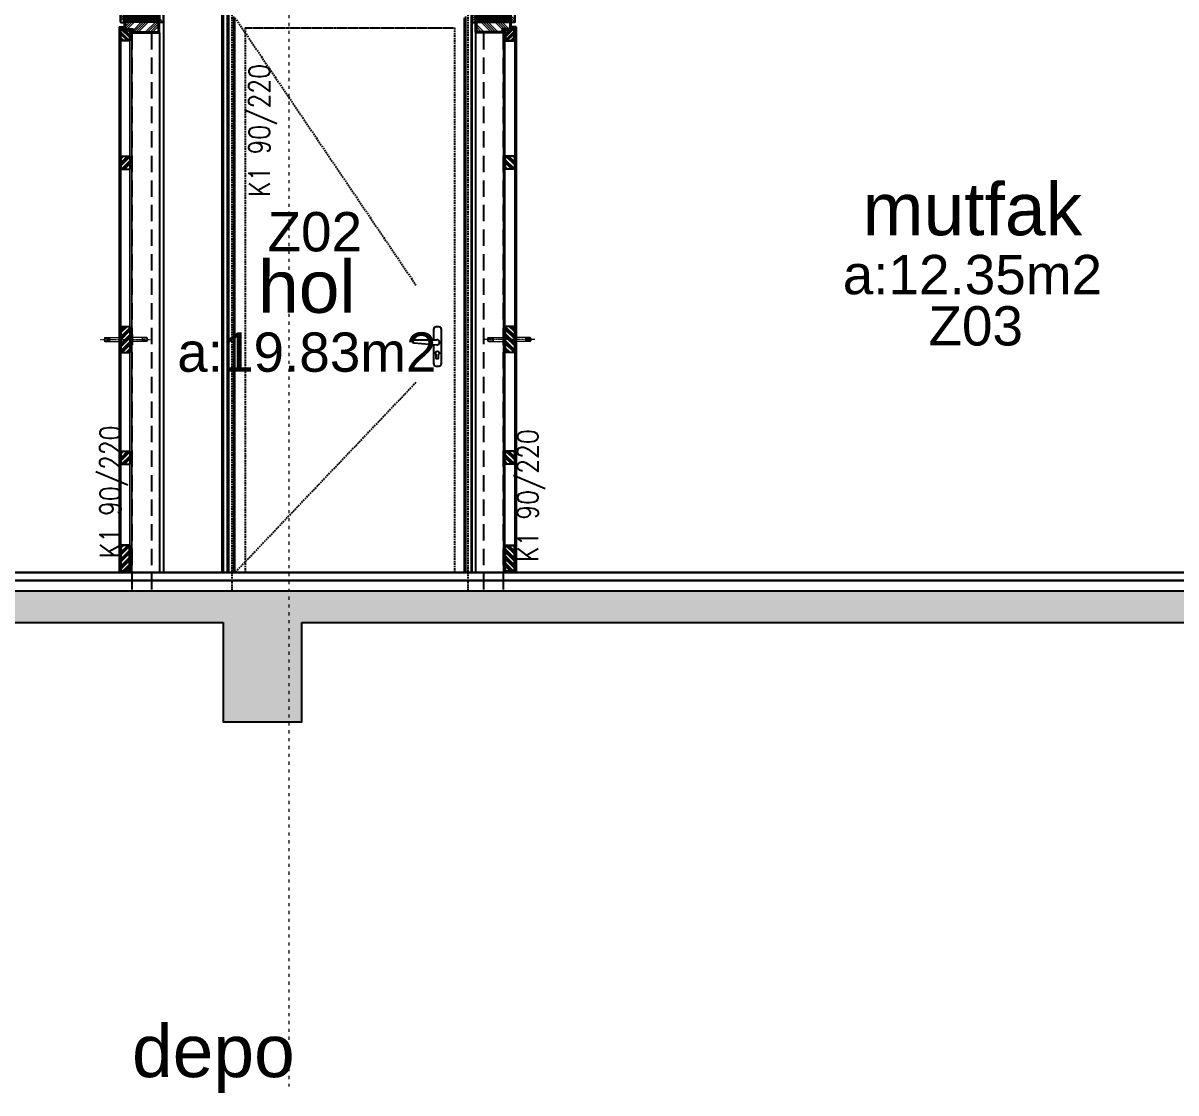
# Model space of a CAD drawing. Header units: centimetres. Extents: x -373760 to 14750, y -122502 to 29584.
# Drawn here: x -226716 to -222313, y -65891 to -61806 of the extents above; entities that cross this region are included whole.
import ezdxf
from ezdxf.enums import TextEntityAlignment as Align

# ---------------------------------------------------------------- set-up
doc = ezdxf.new("R2010")
doc.units = ezdxf.units.CM
for name, pattern in [('ACAD_ISO03W100', [30, 12, -18]), ('DASHDOT2', [0.5, 0.25, -0.125, 0, -0.125]), ('HIDDEN', [0.375, 0.25, -0.125])]:
    doc.linetypes.add(name, pattern=pattern)
for name, color, linetype in [('AHSAP', 25, 'Continuous'), ('alan', 7, 'Continuous'), ('ARK_WALL', 1, 'Continuous'), ('GOR-020', 2, 'Continuous'), ('GOR-025', 212, 'Continuous'), ('Kolon', 7, 'Continuous'), ('mahal', 7, 'Continuous'), ('Oda', 7, 'Continuous'), ('Tarama', 253, 'Continuous')]:
    doc.layers.add(name, color=color, linetype=linetype)
for name, color, linetype, lineweight in [('AKSLAR-P', 211, 'Continuous', 9), ('ALU1', 14, 'Continuous', 15), ('duvar', 10, 'Continuous', 25), ('DÖŞEME MALZEME', 25, 'Continuous', 30), ('KAPI', 205, 'Continuous', 25), ('KOLONTARAMA', 252, 'Continuous', 13), ('MS_YAZI K.P. POZ', 120, 'Continuous', 5), ('PENC-RAK', 162, 'Continuous', 15), ('TAR', 253, 'Continuous', 18)]:
    doc.layers.add(name, color=color, linetype=linetype, lineweight=lineweight)
doc.styles.add('POZ', font='romanstw.shx', dxfattribs={"width": 0.8})
doc.styles.get("Standard").update_dxf_attribs({"font": 'arial.ttf'})

# ---------------------------------------------------------------- blocks, each defined once
blk = doc.blocks.new('A$C7efabb70')
at = {"layer": 'TAR'}
h = blk.add_hatch(dxfattribs=at)
h.set_pattern_fill('ANSI34', color=256, scale=0.2, angle=180, style=0)
h.set_pattern_definition([(225, (7.720942646476033, 217.0142102140562), (2.694076836320745, -2.694076836320747), []), (225, (6.822916646553495, 217.0142102140562), (2.694076836320745, -2.694076836320747), []), (225, (5.924890646514541, 217.0142102140562), (2.694076836320745, -2.694076836320747), []), (225, (5.026862646518566, 217.0142102140562), (2.694076836320745, -2.694076836320747), [])])
h.paths.add_polyline_path([(9.020942646551703, 224.2857736013575), (7.894509902522259, 224.1355825688697, 0.3759019640227497), (7.720942646476033, 223.9373369887071), (7.720942646476033, 217.3626468267212, 0.3759019639553554), (7.894509902522259, 217.1644012466022), (9.020942646551703, 217.0142102140562)])
h = blk.add_hatch(dxfattribs=at)
h.set_pattern_fill('ANSI34', color=256, scale=0.2, angle=180, style=0)
h.set_pattern_definition([(315, (24.00094264653308, 217.0142102140562), (-2.694076836320745, -2.694076836320747), []), (315, (24.89896864657203, 217.0142102140562), (-2.694076836320745, -2.694076836320747), []), (315, (25.79699464655278, 217.0142102140562), (-2.694076836320745, -2.694076836320747), []), (315, (26.69502264654875, 217.0142102140562), (-2.694076836320745, -2.694076836320747), [])])
h.paths.add_polyline_path([(22.70094264654472, 224.2857736013575), (23.82737539054506, 224.1355825688697, -0.3759019640036377), (24.00094264653308, 223.9373369887071), (24.00094264653308, 217.3626468267212, -0.3759019639349974), (23.82737539054506, 217.1644012466022), (22.70094264654472, 217.0142102140562)])
h = blk.add_hatch(dxfattribs=at)
h.set_pattern_fill('ANSI34', color=256, scale=0.2, angle=180, style=0)
h.set_pattern_definition([(225, (-8883.299849736031, -1028.592560274203), (2.694076836320745, -2.694076836320747), []), (225, (-8884.197875736041, -1028.592560274203), (2.694076836320745, -2.694076836320747), []), (225, (-8885.095901736022, -1028.592560274203), (2.694076836320745, -2.694076836320747), []), (225, (-8885.993929736032, -1028.592560274203), (2.694076836320745, -2.694076836320747), [])])
h.paths.add_polyline_path([(22.22094264653424, 217.0999919077476), (9.520942646551703, 217.0999919077476), (9.520942646551703, 214.5999919077476), (12.12094264652842, 214.5999919077476), (12.5209426465517, 214.5999919077476), (12.5209426465517, 214.1999919077534), (12.5209426465517, 213.7999919077156), (12.5209426465517, 213.3999919077069), (22.22094264653424, 213.3999919077069)])
h = blk.add_hatch(dxfattribs=at)
h.set_pattern_fill('ANSI34', color=256, scale=2, angle=180, style=0)
h.set_pattern_definition([(135, (5053.434975978926, 5913.820778080917), (1.060660171779819, 1.060660171779819), []), (135, (5053.081422588912, 5913.820778080917), (1.060660171779819, 1.060660171779819), []), (135, (5052.727869196919, 5913.820778080917), (1.060660171779819, 1.060660171779819), []), (135, (5052.374315806963, 5913.820778080917), (1.060660171779819, 1.060660171779819), [])])
h.paths.add_polyline_path([(11.22094264650514, 210.0999919077476), (7.920942646516778, 210.0999919077476), (7.920942646516778, 215.299991907701), (8.820942646510957, 215.299991907701), (8.820942646510957, 213.8999919077069), (11.22094264650514, 213.8999919077069)])
h = blk.add_hatch(dxfattribs=at)
h.set_pattern_fill('ANSI34', color=256, scale=0.1, angle=180, style=0)
h.set_pattern_definition([(225, (-8883.299849736031, -1019.142560274191), (1.347038418160372, -1.347038418160372), []), (225, (-8883.748862736036, -1019.142560274191), (1.347038418160372, -1.347038418160372), []), (225, (-8884.197875736041, -1019.142560274191), (1.347038418160372, -1.347038418160372), []), (225, (-8884.646889736025, -1019.142560274191), (1.347038418160372, -1.347038418160372), [])])
h.paths.add_polyline_path([(11.30094264655054, 165.9999919077563), (7.840942646529584, 165.9999919077563), (7.840942646529584, 160.9999919077563), (11.30094264655054, 160.9999919077563)])
h = blk.add_hatch(dxfattribs=at)
h.set_pattern_fill('ANSI34', color=256, scale=0.1, angle=180, style=0)
h.set_pattern_definition([(225, (-8883.299849736031, -1031.642560274191), (1.347038418160372, -1.347038418160372), []), (225, (-8883.748862736036, -1031.642560274191), (1.347038418160372, -1.347038418160372), []), (225, (-8884.197875736041, -1031.642560274191), (1.347038418160372, -1.347038418160372), []), (225, (-8884.646889736025, -1031.642560274191), (1.347038418160372, -1.347038418160372), [])])
h.paths.add_polyline_path([(11.30094264655054, 100.9999919076981), (7.840942646529584, 100.9999919076981), (7.840942646529584, 95.99999190769813), (11.30094264655054, 95.99999190769813)])
h.paths.add_polyline_path([(11.30094264655054, 95.99999190769813), (7.840942646529584, 95.99999190769813), (7.840942646529584, 90.99999190769813), (11.30094264655054, 90.99999190769813)])
h = blk.add_hatch(dxfattribs=at)
h.set_pattern_fill('ANSI34', color=256, scale=0.1, angle=180, style=0)
h.set_pattern_definition([(225, (-8883.299849736031, -1131.794468115197), (1.347038418160372, -1.347038418160372), []), (225, (-8883.748862736036, -1131.794468115197), (1.347038418160372, -1.347038418160372), []), (225, (-8884.197875736041, -1131.794468115197), (1.347038418160372, -1.347038418160372), []), (225, (-8884.646889736025, -1131.794468115197), (1.347038418160372, -1.347038418160372), [])])
h.paths.add_polyline_path([(11.30094264655054, 53.34808406672164), (7.840942646529584, 53.34808406672164), (7.840942646529584, 48.34808406672164), (11.30094264655054, 48.34808406672164)])
h = blk.add_hatch(dxfattribs=at)
h.set_pattern_fill('ANSI34', color=256, scale=0.1, angle=180, style=0)
h.set_pattern_definition([(225, (7.920942646516778, 7.619991907708027), (1.347038418160372, -1.347038418160372), []), (225, (7.471929646511853, 7.619991907708027), (1.347038418160372, -1.347038418160372), []), (225, (7.022916646536032, 7.619991907708027), (1.347038418160372, -1.347038418160372), []), (225, (6.573902646552597, 7.619991907708027), (1.347038418160372, -1.347038418160372), [])])
h.paths.add_polyline_path([(11.22094264650514, 7.619991907708027), (11.22094264650514, 17.39999190775052), (7.920942646516778, 17.39999190775052), (7.920942646516778, 7.619991907708027)])
at = {"layer": 'Tarama', "ltscale": 20}
h = blk.add_hatch(dxfattribs=at)
h.set_pattern_fill('WOODFACE', color=256, scale=5, style=0, pattern_type=2)
h.set_pattern_definition([(0, (-7334.317871279032, 1996.253904765155), (5, 5), [0.25, -4.75]), (90, (-7332.317871279032, 1998.003904765155), (-4.999999999999999, 5), [0.5, -4.5]), (45, (-7333.317871279032, 1997.503904765141), (6e-16, 5.000000000095123), [0.3535, -1.060499999999997, 0.3535, -0.7070000000000002, 2.475, -2.121567811499998]), (45, (-7334.567871279032, 1996.003904765155), (6e-16, 5.000000000095123), [0.35355, -0.7071000000000002, 0.35355, -5.656867809999998]), (45, (-7332.817871279032, 1996.503904765155), (6e-16, 5.000000000095123), [0.35355, -6.717517810000002]), (45, (-7332.317871279032, 1996.253904765155), (6e-16, 5.000000000095123), [0.35355, -6.717517810000002]), (45, (-7333.067871279032, 1996.753904765155), (6e-16, 5.000000000095123), [0.35355, -6.717517810000002]), (45, (-7333.317871279032, 1997.003904765141), (6e-16, 5.000000000095123), [0.7071000000000002, -6.363967810000001]), (45, (-7332.067871279032, 2000.753904765141), (6e-16, 5.000000000095123), [0.7071000000000002, -6.363967810000001]), (45, (-7333.817871279032, 1997.25390476517), (6e-16, 5.000000000095123), [1.414199999999999, -5.656867809999998]), (45, (-7334.067871279032, 1997.503904765141), (6e-16, 5.000000000095123), [1.414199999999999, -5.656867809999998]), (45, (-7330.817871279032, 1999.003904765155), (6e-16, 5.000000000095123), [1.414199999999999, -5.656867809999998]), (45, (-7334.317871279032, 1998.003904765155), (6e-16, 5.000000000095123), [1.060659999999999, -6.010407810000002]), (45, (-7335.317871279018, 1998.753904765155), (6e-16, 5.000000000095123), [1.060659999999999, -6.010407810000002]), (45, (-7334.817871279032, 1998.253904765155), (6e-16, 5.000000000095123), [1.060659999999999, -6.010407810000002]), (45, (-7331.567871279018, 1999.753904765155), (6e-16, 5.000000000095123), [1.767766999999999, -5.303300809999996]), (45, (-7332.067871279032, 2000.003904765155), (6e-16, 5.000000000095123), [1.767766999999999, -5.303300809999996]), (45, (-7331.567871279018, 1998.753904765155), (6e-16, 5.000000000095123), [2.47487373, -4.596194074999996]), (26.56505119999999, (-7333.817871279032, 1996.753904765155), (5.000000000000468, 2.0003224e-09), [0.5590169499999998, -10.6213229]), (26.56505119999999, (-7332.817871279032, 1998.253904765155), (5.000000000000468, 2.0003224e-09), [0.5590169499999998, -10.6213229]), (26.56505119999999, (-7333.067871279032, 1997.753904765141), (5.000000000000468, 2.0003224e-09), [0.5590169499999998, -10.6213229]), (26.56505119999999, (-7334.067871279032, 1996.253904765155), (5.000000000000468, 2.0003224e-09), [1.118033999999995, -10.062305885]), (26.56505119999999, (-7333.067871279032, 1998.503904765155), (5.000000000000468, 2.0003224e-09), [1.677050979999997, -9.503288904999998]), (26.56505119999999, (-7333.567871279032, 1998.753904765155), (5.000000000000468, 2.0003224e-09), [2.236067974999999, -8.944271909999994]), (26.56505119999999, (-7334.067871279032, 1999.003904765155), (5.000000000000468, 2.0003224e-09), [2.236067974999999, -8.944271909999994]), (26.56505119999999, (-7334.817871279032, 2000.503904765155), (5.000000000000468, 2.0003224e-09), [2.236067974999999, -8.944271909999994]), (26.56505119999999, (-7334.817871279032, 2000.003904765155), (5.000000000000468, 2.0003224e-09), [2.795084999999997, -8.385254884999998]), (26.56505119999999, (-7334.567871279032, 1999.503904765155), (5.000000000000468, 2.0003224e-09), [2.795084999999997, -8.385254884999998]), (63.43494882, (-7332.817871279032, 1997.503904765141), (2.549932e-10, 5.000000000000468), [0.5590169499999839, -10.62132289999968]), (63.43494882, (-7333.567871279032, 1997.003904765141), (2.549932e-10, 5.000000000000468), [0.5590169499999839, -10.62132289999968]), (63.43494882, (-7334.317871279032, 1996.253904765155), (2.549932e-10, 5.000000000000468), [1.118033999999955, -10.06230588499968]), (63.43494882, (-7332.817871279032, 1997.003904765141), (2.549932e-10, 5.000000000000468), [1.118033999999955, -10.06230588499968]), (63.43494882, (-7334.817871279032, 1996.003904765155), (2.549932e-10, 5.000000000000468), [1.677050979999958, -9.503288904999728]), (63.43494882, (-7335.317871279018, 1996.003904765155), (2.549932e-10, 5.000000000000468), [2.236067974999927, -8.944271909999728]), (63.43494882, (-7330.817871279032, 1996.253904765155), (2.549932e-10, 5.000000000000468), [2.236067974999927, -8.944271909999728]), (63.43494882, (-7332.567871279032, 1996.753904765155), (2.549932e-10, 5.000000000000468), [2.236067974999927, -8.944271909999728]), (63.43494882, (-7331.567871279018, 1996.253904765155), (2.549932e-10, 5.000000000000468), [2.795084999999924, -8.38525488499973]), (63.43494882, (-7332.067871279032, 1996.503904765155), (2.549932e-10, 5.000000000000468), [2.795084999999924, -8.38525488499973])])
h.paths.add_polyline_path([(22.62094264655752, 218.4999919077563), (22.62094264655752, 219.9999919076981), (9.120942646557523, 219.9999919076981), (9.120942646557523, 218.4999919077563)])
h = blk.add_hatch(dxfattribs=at)
h.set_pattern_fill('HONEY', color=256, scale=0.1, angle=90, style=0)
h.set_pattern_definition([(90, (-7335.317871279018, 1997.953904765152), (-0.274963, 0.4762500000000001), [0.3175, -0.635]), (210, (-7335.317871279018, 1997.953904765152), (-0.2749630985523392, -0.4762499431007809), [0.3175, -0.635]), (150, (-7335.317871279018, 1997.953904765152), (-0.5499260985523389, 5.68992195e-08), [-0.635, 0.3175])])
h.paths.add_polyline_path([(22.11094264654821, 217.4999919077563), (22.11094264654821, 218.4999919077563), (9.120942646557523, 218.4999919077563), (9.120942646557523, 217.4999919077563)])
at = {"layer": 'Tarama'}
h = blk.add_hatch(dxfattribs=at)
h.set_pattern_fill('ANSI31', color=256, scale=0.01, angle=89.99999999999999, style=0)
h.set_pattern_definition([(135, (-8883.299849736031, -1028.592560274203), (-0.0224506403026729, -0.0224506403026729), [])])
h.paths.add_polyline_path([(12.5209426465517, 214.1629255890475, 0.4142135625740779), (12.49112092197902, 214.1927473136057), (12.11397332931665, 214.1927473136057, 0.3613289350069406), (12.0245081556277, 214.0785857852934), (12.0245081556277, 213.8967016755087, 0.4142135624341342), (12.11397332931665, 213.807236501907), (12.49112092197902, 213.807236501907, 0.4142135626455385), (12.5209426465517, 213.8370582264506)])
at = {"layer": 'AHSAP'}
for p, q in [((12.5209426465517, 213.7999919077156), (12.12094264652842, 213.7999919077156)), ((7.840942646529584, 165.9999919077563), (11.30094264655054, 165.9999919077563)), ((7.840942646529584, 165.9999919077563), (7.840942646529584, 160.9999919077563)), ((11.30094264655054, 165.9999919077563), (11.30094264655054, 160.9999919077563)), ((7.840942646529584, 160.9999919077563), (11.30094264655054, 160.9999919077563)), ((7.840942646529584, 100.9999919076981), (11.30094264655054, 100.9999919076981)), ((7.840942646529584, 100.9999919076981), (7.840942646529584, 90.99999190769813)), ((11.30094264655054, 100.9999919076981), (11.30094264655054, 90.99999190769813)), ((7.840942646529584, 90.99999190769813), (11.30094264655054, 90.99999190769813)), ((7.840942646529584, 53.34808406672164), (11.30094264655054, 53.34808406672164)), ((7.840942646529584, 53.34808406672164), (7.840942646529584, 48.34808406672164)), ((11.30094264655054, 53.34808406672164), (11.30094264655054, 48.34808406672164)), ((7.840942646529584, 48.34808406672164), (11.30094264655054, 48.34808406672164)), ((11.30094264655054, 17.47999190770861), (7.84094264650048, 17.47999190770861)), ((7.84094264650048, 17.47999190770861), (7.84094264650048, 7.519991907716758)), ((11.22094264650514, 17.39999190775052), (7.920942646516778, 17.39999190775052)), ((7.920942646516778, 17.39999190775052), (7.920942646516778, 7.619991907708027)), ((11.22094264650514, 7.619991907708027), (11.22094264650514, 17.39999190775052)), ((11.30094264655054, 7.519991907716758), (11.30094264655054, 17.47999190770861)), ((11.30094264655054, 7.519991907716758), (7.84094264650048, 7.519991907716758)), ((11.22094264650514, 7.619991907708027), (7.920942646516778, 7.619991907708027))]:
    blk.add_line(p, q, dxfattribs=at)
for points in [[(9.120942646557523, 224.3999919077505), (7.881293530524999, 224.2347053589365, 0.3759019639771889), (7.62094264652842, 223.9373369887071), (7.62094264652842, 217.3626468267212, 0.3759019639771889), (7.881293530524999, 217.0652784565355), (9.120942646557523, 216.8999919077505)], [(12.12094264652842, 213.7999919077156), (12.12094264652842, 212.9999919077563), (22.32094264656916, 212.9999919077563, 0.4142135623730951), (22.62094264655752, 213.299991907701), (22.62094264655752, 224.3999919077505)], [(22.62094264655752, 224.3999919077505), (23.86059176253184, 224.2347053589365, -0.3759019639771889), (24.12094264655752, 223.9373369887508), (24.12094264655752, 217.3626468267212, -0.3759019639771889), (23.86059176253184, 217.0652784565355), (22.62094264655752, 216.8999919077505)], [(22.72094264653424, 217.0142102140562), (22.72094264653424, 224.2857736013575), (23.84737539059279, 224.1355825688697, -0.3759019639752489), (24.0209426465226, 223.9373369887508), (24.0209426465226, 217.3626468267212, -0.3759019639751773), (23.84737539059279, 217.1644012466022), (22.72094264653424, 217.0142102140562)]]:
    blk.add_lwpolyline(points, format="xyb", dxfattribs=at)
blk.add_lwpolyline([(9.020942646551703, 217.0142102140562), (9.020942646551703, 224.2857736013575), (7.894509902522259, 224.1355825688697, 0.3759019639726967), (7.720942646476033, 223.9373369887071), (7.720942646476033, 217.3626468267212, 0.3759019639797212), (7.894509902522259, 217.1644012466022)], format="xyb", close=True, dxfattribs=at)
for points in [[(9.120942646557523, 224.3999919077505), (9.120942646557523, 214.1999919077534), (12.5209426465517, 214.1999919077534)], [(22.62094264655752, 219.9999919076981), (9.120942646557523, 219.9999919076981)], [(9.120942646557523, 218.4999919077563), (22.62094264655752, 218.4999919077563)], [(22.62094264655752, 217.4999919077563), (9.120942646557523, 217.4999919077563)], [(12.5209426465517, 214.5999919077476), (12.5209426465517, 213.3999919077069), (22.22094264653424, 213.3999919077069), (22.22094264653424, 217.0999919077476), (9.520942646551703, 217.0999919077476), (9.520942646551703, 214.5999919077476), (12.5209426465517, 214.5999919077476)]]:
    blk.add_lwpolyline(points, dxfattribs=at)
for points in [[(11.30094264655054, 210.0199919077459), (7.840942646529584, 210.0199919077459), (7.840942646529584, 215.3799919077464), (8.900942646527255, 215.3799919077464), (8.900942646527255, 213.9799919077086), (11.30094264655054, 213.9799919077086)], [(11.22094264650514, 210.0999919077476), (7.920942646516778, 210.0999919077476), (7.920942646516778, 215.299991907701), (8.820942646510957, 215.299991907701), (8.820942646510957, 213.8999919077069), (11.22094264650514, 213.8999919077069)]]:
    blk.add_lwpolyline(points, close=True, dxfattribs=at)
at = {"layer": 'ALU1', "ltscale": 0.125}
for p, q in [((7.270942646464391, 97.97999190770861), (7.270942646464391, 93.97999190770861)), ((7.270942646464391, 97.97999190770861), (7.570942646481853, 97.97999190770861)), ((7.570942646481853, 97.97999190770861), (7.570942646481853, 93.97999190770861)), ((11.97094264641783, 97.97999190770861), (11.97094264641783, 93.97999190770861)), ((12.27094264646439, 97.97999190770861), (11.97094264641783, 97.97999190770861)), ((12.27094264646439, 97.97999190770861), (12.27094264646439, 93.97999190770861)), ((1.570942646423646, 96.52361172761084), (1.570942646423646, 95.43637208779182)), ((1.770942646464391, 96.72361172760793), (7.270942646464391, 96.72361172760793)), ((1.770942646464391, 96.48611172764868), (3.370942646470212, 96.48611172764868)), ((1.770942646464391, 95.47387208779764), (3.370942646470212, 95.47387208779764)), ((1.770942646464391, 95.23637208775108), (7.270942646464391, 95.23637208775108)), ((3.570942646481853, 96.52361172761084), (3.570942646481853, 95.43637208779182)), ((7.270942646464391, 93.97999190770861), (7.570942646481853, 93.97999190770861)), ((12.27094264646439, 93.97999190770861), (11.97094264641783, 93.97999190770861)), ((17.77094264643529, 96.72361172760793), (12.27094264646439, 96.72361172760793)), ((17.77094264643529, 95.23637208775108), (12.27094264646439, 95.23637208775108)), ((15.97094264641783, 96.52361172761084), (15.97094264641783, 95.43637208779182)), ((17.77094264643529, 96.48611172764868), (16.17094264642947, 96.48611172764868)), ((17.77094264643529, 95.47387208779764), (16.17094264642947, 95.47387208779764)), ((17.97094264641783, 96.52361172761084), (17.97094264641783, 95.43637208779182))]:
    blk.add_line(p, q, dxfattribs=at)
at = {"layer": 'ALU1', "linetype": 'DASHDOT2', "ltscale": 0.125}
blk.add_line((2.399448567302898e-05, 95.97999190770861), (19.14186129856535, 95.97999190770861), dxfattribs=at)
at = {"layer": 'ALU1', "ltscale": 0.125}
for centre, start, end in [((1.770942646464391, 96.52361172761084), 90, 180), ((1.770942646464391, 96.28611172765159), 90, 180), ((1.770942646464391, 95.67387208779473), 180, 270), ((1.770942646464391, 95.43637208779182), 180, 270), ((3.370942646470212, 96.52361172761084), 0, 90), ((3.370942646470212, 96.28611172765159), 0, 90), ((3.370942646470212, 95.67387208779473), 270, 0), ((3.370942646470212, 95.43637208779182), 270, 0), ((16.17094264642947, 96.52361172761084), 90, 180), ((16.17094264642947, 96.28611172765159), 90, 180), ((16.17094264642947, 95.67387208779473), 180, 270), ((16.17094264642947, 95.43637208779182), 180, 270), ((17.77094264643529, 96.52361172761084), 0, 90), ((17.77094264643529, 96.28611172765159), 0, 90), ((17.77094264643529, 95.67387208779473), 270, 0), ((17.77094264643529, 95.43637208779182), 270, 0)]:
    blk.add_arc(centre, 0.2, start, end, dxfattribs=at)
at = {"layer": 'ARK_WALL'}
blk.add_line((20.37094264655752, 219.9999919076981), (11.37094264655752, 219.9999919076981), dxfattribs=at)
at = {"layer": 'GOR-020', "color": 8, "linetype": 'HIDDEN', "ltscale": 25}
for p, q in [((12.10094264650979, 212.9999919077563), (12.10094264650979, -8.092243660939857e-06)), ((19.62094264655752, 212.9999919077563), (19.62094264655752, -8.092243660939857e-06))]:
    blk.add_line(p, q, dxfattribs=at)
at = {"layer": 'GOR-025'}
for p, q in [((24.12094264655752, 217.3126468267328), (24.12094264655752, 6.999991907698131)), ((22.62094264655752, 213.01376883376), (22.62094264655752, 6.999991907698131))]:
    blk.add_line(p, q, dxfattribs=at)
at = {"layer": 'KAPI'}
for p, q in [((7.168637393719109, 215.3999919077505), (7.168637393719109, 7.499991907727235)), ((7.168637393719109, 215.3999919077505), (8.920942646516778, 215.3999919077505)), ((11.97324789933191, 213.9999919077563), (11.97324789933191, 7.499991907727235)), ((7.168637393719109, 7.499991907727235), (11.97324789933191, 7.499991907727235))]:
    blk.add_line(p, q, dxfattribs=at)
at = {"layer": 'KOLONTARAMA'}
blk.add_lwpolyline([(12.5209426465517, 213.8370582264506, -0.4142135623730951), (12.49112092197902, 213.807236501907), (12.11397332931665, 213.807236501907, -0.4142135623731313), (12.0245081556277, 213.8967016755087), (12.0245081556277, 214.0785857852934, -0.3613289351353201), (12.11397332931665, 214.1927473136057), (12.49112092197902, 214.1927473136057), (12.5209426465517, 214.1629255890475)], format="xyb", dxfattribs=at)
at = {"layer": 'PENC-RAK'}
for p, q in [((7.22094264653424, 215.0999919077476), (7.22094264653424, 7.79999190768649)), ((7.820942646510957, 215.3999919077505), (7.820942646510957, 7.499991907727235)), ((11.97324789933191, 213.9999919077563), (8.920942646516778, 213.9999919077563)), ((11.32094264654006, 7.499991907727235), (11.32094264651096, 213.9999919077563)), ((11.92094264651678, 7.79999190768649), (11.92094264651678, 213.6999919077534)), ((7.820942646510957, 166.0199919077459), (11.32094264651096, 166.0199919077459)), ((7.820942646510957, 160.9799919077377), (11.32094264651096, 160.9799919077377)), ((7.820942646510957, 101.0199919077459), (11.32094264651096, 101.0199919077459)), ((7.820942646510957, 90.97999190770861), (11.32094264651096, 90.97999190770861)), ((7.820942646510957, 53.36808406676937), (11.32094264651096, 53.36808406676937)), ((7.820942646510957, 48.32808406673212), (11.32094264651096, 48.32808406673212)), ((11.32094264654006, 17.49999190769813), (7.820942646540061, 17.49999190769813))]:
    blk.add_line(p, q, dxfattribs=at)
for points in [[(8.920942646516778, 215.3999919077505), (8.920942646516778, 213.9999919077563)], [(11.32094264651096, 209.9999919077563), (7.820942646510957, 209.9999919077563)]]:
    blk.add_lwpolyline(points, dxfattribs=at)
for centre, start, end in [((7.520942646551703, 215.0999919077476), 90, 180), ((11.62094264655752, 213.6999919077534), 0, 90), ((7.520942646551703, 7.79999190768649), 180, 270), ((11.62094264655752, 7.79999190768649), 270, 0)]:
    blk.add_arc(centre, 0.3, start, end, dxfattribs=at)

msp = doc.modelspace()

# ---------------------------------------------------------------- hatches: boundary and pattern name
at = {"layer": 'Kolon'}
h = msp.add_hatch(dxfattribs=at)
h.set_pattern_fill('JIS_STN_2.5', color=256, scale=30, style=0)
h.set_pattern_definition([(45, (-258525.0395123696, 77752.26384241917), (-53.03300858899107, 53.03300858899107), []), (45, (-258472.0895123697, 77752.26384241917), (-53.03300858899107, 53.03300858899107), [36, -15])])
h.paths.add_polyline_path([(-231150.9468072555, -64094.08342760554), (-225950.9468072555, -64094.08342760554), (-225950.9468072555, -64474.08342760554), (-225650.9468072555, -64474.08342760554), (-225650.9468072555, -64094.08342760554), (-221253.6509754428, -64094.08342760554), (-221253.6509754428, -64474.08342760554), (-220953.6509754428, -64474.08342760554), (-220953.6509754428, -64094.08342760554), (-220950.9468072555, -63974.08342760554), (-231450.9468072555, -63974.08342760554), (-231450.9468072555, -64474.08342760554), (-231150.9468072555, -64474.08342760554)])
h.paths.add_polyline_path([(-227556.2917148151, -64140.70007153461), (-227556.2917148151, -63935.31125843775), (-227762.3626561521, -63935.31125843775), (-227762.3626561521, -64140.70007153461)], flags=9)

# ---------------------------------------------------------------- linework, layer by layer
at = {"layer": 'AKSLAR-P', "linetype": 'ACAD_ISO03W100'}
msp.add_line((-225700.277241538, -58115.75541508665), (-225700.277241538, -65865.46338811031), dxfattribs=at)
at = {"layer": 'duvar'}
for points in [[(-231450.9468072555, -63974.08342760554), (-220950.9468072555, -63974.08342760554)], [(-231150.9468072555, -64094.08342760554), (-225950.9468072555, -64094.08342760554)], [(-225950.9468072555, -64094.08342760554), (-225950.9468072555, -64474.08342760554), (-225650.9468072555, -64474.08342760554), (-225650.9468072555, -64094.08342760554)], [(-225650.9468072555, -64094.08342760554), (-221253.6509754428, -64094.08342760554), (-221253.6509754428, -64474.08342760554), (-220953.6509754428, -64474.08342760554), (-220953.6509754428, -64094.08342760554)]]:
    msp.add_lwpolyline(points, dxfattribs=at)
at = {"layer": 'DÖŞEME MALZEME'}
for p, q in [((-221070.9468072555, -63904.08342758677), (-231330.9468072555, -63904.08342760568)), ((-221070.9468072555, -63934.08342758677), (-231330.9468072555, -63934.08342760568))]:
    msp.add_line(p, q, dxfattribs=at)
at = {"layer": 'GOR-020', "color": 8, "linetype": 'HIDDEN', "ltscale": 25}
for p, q in [((-225917.7011271864, -61774.08342760555), (-225917.7011271864, -63974.08342760555)), ((-225017.7011271864, -61774.08342760555), (-225017.7011271864, -63974.08342760555)), ((-225867.2011271883, -61824.58342757575), (-225867.2011271836, -63904.08342760555)), ((-225068.2011271869, -61824.58342757575), (-225068.2011271892, -63904.08342760555))]:
    msp.add_line(p, q, dxfattribs=at)
at = {"layer": 'GOR-020', "color": 8, "linetype": 'HIDDEN', "ltscale": 2}
msp.add_line((-225867.2011271883, -61824.58342757575), (-225068.2011271869, -61824.58342757575), dxfattribs=at)
at = {"layer": 'GOR-020', "color": 8, "linetype": 'HIDDEN', "ltscale": 25}
for points in [[(-225906.2011271873, -61785.58342759065), (-225215.201127191, -62806.77215036504)], [(-225215.201127191, -63178.39446541421), (-225906.2011271873, -63904.08342760555)]]:
    msp.add_lwpolyline(points, dxfattribs=at)
at = {"layer": 'GOR-025'}
for p, q in [((-225956.2011271873, -61735.58342759065), (-225956.2011271873, -63904.08342760555)), ((-225951.2011271873, -61740.58342759065), (-225951.2011271873, -63904.08342760555)), ((-225936.2011271873, -61755.58342759065), (-225936.2011271873, -63904.08342760555)), ((-225931.2011271873, -61760.58342759065), (-225931.2011271873, -63904.08342760555)), ((-225004.2011271878, -61760.58342759065), (-225004.2011271878, -63904.08342760555)), ((-225910.8276763763, -63904.08342760555), (-225910.8276763763, -61780.95687840633)), ((-225906.2011271873, -63904.08342760555), (-225906.2011271873, -61785.58342759065)), ((-225029.2011271878, -63904.08342760555), (-225029.2011271878, -61785.58342759065)), ((-225024.5745779965, -63904.08342760555), (-225024.5745779965, -61780.95687840633))]:
    msp.add_line(p, q, dxfattribs=at)
at = {"layer": 'KAPI', "color": 2}
for p, q in [((-225223.9048012737, -63026.94258653127), (-225135.6299956441, -63034.92578961454)), ((-225223.3672084119, -63014.96697363011), (-225135.6370736747, -63014.96697363011))]:
    msp.add_line(p, q, dxfattribs=at)
for points in [[(-225118.2011271892, -62976.04989607386, 0.4142135623719537), (-225128.2011271892, -62966.04989607386), (-225138.2011271892, -62966.04989607386, 0.4142135623730241), (-225148.2011271892, -62976.04989607386), (-225148.2011271892, -63014.93168864898)], [(-225148.2011271892, -63034.12884209804), (-225148.2011271892, -63106.04989607386, 0.4142135623718266), (-225138.2011271892, -63116.04989607386), (-225128.2011271892, -63116.04989607386, 0.4142135623731661), (-225118.2011271892, -63106.04989607386), (-225118.2011271892, -62976.04989607386)]]:
    msp.add_lwpolyline(points, format="xyb", dxfattribs=at)
msp.add_lwpolyline([(-225137.6767147723, -63084.79989607386), (-225137.6767147723, -63072.54508659743, -3.732050807584261), (-225130.1767147723, -63072.54508659743), (-225130.1767147723, -63084.79989607386, -0.9999999999999998)], format="xyb", close=True, dxfattribs=at)
for centre, radius, start, end in [((-225223.3643918503, -63020.96697297446), 6, 90.02689617870165, 264.8324672640577), ((-225134.723288598, -63024.92536288254), 10.04123728835444, 264.8324672640577, 95.221325080786)]:
    msp.add_arc(centre, radius, start, end, dxfattribs=at)

# ---------------------------------------------------------------- block references
at = {"layer": 'KAPI', "yscale": 10, "zscale": 10}
for p, xscale in [((-226420.8039328125, -63974.083346655), 10), ((-224761.023982225, -63974.083346655), -10)]:
    msp.add_blockref('A$C7efabb70', p, dxfattribs=dict(at, xscale=xscale))

# ---------------------------------------------------------------- texts
at = {"layer": 'alan', "lineweight": -2, "ltscale": 0.5}
for s, p in [('a:12.35m2', (-223090.3493178837, -62841.31002222031)), ('a:19.83m2', (-225631.598384753, -63137.37527769756))]:
    msp.add_text(s, height=150, dxfattribs=at).set_placement(p, align=Align.CENTER)
at = {"layer": 'mahal', "lineweight": -2, "ltscale": 0.5}
for s, p in [('mutfak', (-223090.3493178837, -62616.31002222031)), ('hol', (-225631.598384753, -62912.37527769756))]:
    msp.add_text(s, height=200, dxfattribs=at).set_placement(p, align=Align.CENTER)
at = {"layer": 'mahal'}
msp.add_text('depo', height=200, dxfattribs=at).set_placement((-225988.7674043196, -65830.26609576218), align=Align.CENTER)
at = {"layer": 'MS_YAZI K.P. POZ', "ltscale": 5, "style": 'POZ', "width": 0.8254566498303575}
for p in [(-225773.6027639983, -62469.18917250387), (-226342.3945063464, -63849.08342760555), (-224747.9492012174, -63863.50771610193)]:
    msp.add_text('K1 90/220', height=80, rotation=90, dxfattribs=at).set_placement(p)
at = {"layer": 'Oda'}
for s, p in [('Z02', (-225601.4819814226, -62677.69358310226)), ('Z03', (-223077.6840603048, -63037.09851488523))]:
    msp.add_text(s, height=150, dxfattribs=at).set_placement(p, align=Align.CENTER)

doc.saveas('drawing.dxf')
